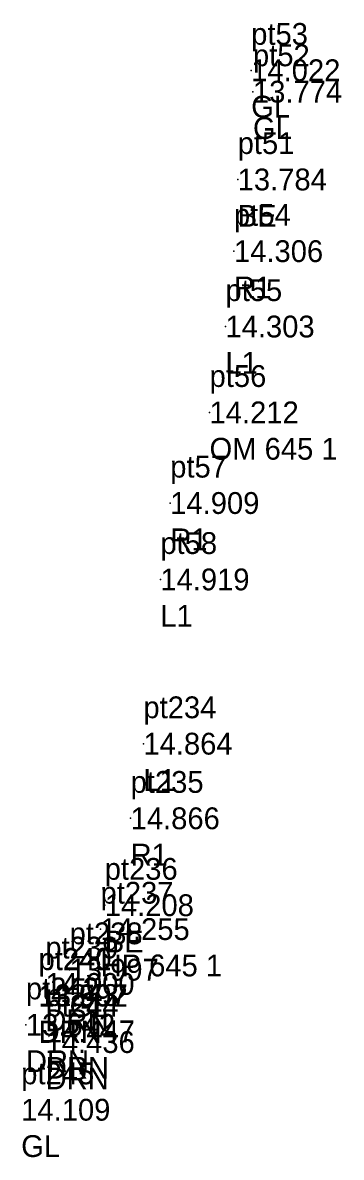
# Model space of a CAD drawing. Header units: metres. Extents: x 178081 to 737303, y 964681 to 975566.
# Drawn here: x 178672.88 to 178680.19, y 975422.98 to 975449 of the extents above; entities that cross this region are included whole.
import ezdxf

# ---------------------------------------------------------------- set-up
doc = ezdxf.new("R2010")
doc.units = ezdxf.units.M
doc.header["$MEASUREMENT"] = 0
doc.layers.add('SurveyPoint', color=4, linetype='Continuous', lineweight=0, true_color=0x00fffe)
doc.styles.get("Standard").update_dxf_attribs({"font": '', "height": 2.5})
doc.styles.get('Standard').set_extended_font_data('txt')

msp = doc.modelspace()

# ---------------------------------------------------------------- linework, layer by layer
at = {"layer": 'SurveyPoint'}
for p in [(178678.119, 975447.904, 14.022), (178678.16, 975447.413, 13.774), (178677.809, 975445.404, 13.784), (178677.724, 975443.76, 14.306), (178677.528, 975442.032, 14.303), (178677.164, 975440.059, 14.212), (178676.262, 975437.985, 14.909), (178676.036, 975436.233, 14.919), (178675.647, 975432.467, 14.864), (178675.354, 975430.756, 14.866), (178674.76, 975428.763, 14.208), (178674.664, 975428.212, 14.255), (178673.955, 975427.281, 13.997), (178673.399, 975426.958, 14), (178673.242, 975426.699, 13.997), (178673.243, 975426.69, 13.592), (178672.953, 975426.021, 13.642), (178673.408, 975425.87, 14.447), (178673.404, 975425.625, 14.436)]:
    msp.add_point(p, dxfattribs=at)

# ---------------------------------------------------------------- texts
at = {"layer": 'SurveyPoint', "color": 7, "char_height": 0.5, "attachment_point": 4}
for s, insert, width in [('pt53\\P14.022\\PGL', (178678.119, 975447.904, 14.022), 3), ('pt52\\P13.774\\PGL', (178678.16, 975447.413, 13.774), 3), ('pt51\\P13.784\\PBE', (178677.809, 975445.404, 13.784), 3), ('pt54\\P14.306\\PR1', (178677.724, 975443.76, 14.306), 3), ('pt55\\P14.303\\PL1', (178677.528, 975442.032, 14.303), 3), ('pt56\\P14.212\\POM 645 1', (178677.164, 975440.059, 14.212), 4.5), ('pt57\\P14.909\\PR1', (178676.262, 975437.985, 14.909), 3), ('pt58\\P14.919\\PL1', (178676.036, 975436.233, 14.919), 3), ('pt234\\P14.864\\PL1', (178675.647, 975432.467, 14.864), 3), ('pt235\\P14.866\\PR1', (178675.354, 975430.756, 14.866), 3), ('pt236\\P14.208\\PBE', (178674.76, 975428.763, 14.208), 3), ('pt237\\P14.255\\PHP 645 1', (178674.664, 975428.212, 14.255), 4.5), ('pt238\\P13.997\\PGL', (178673.955, 975427.281, 13.997), 3), ('pt239\\P14.000\\PDRN', (178673.399, 975426.958, 14), 3), ('pt240\\P13.997\\PDRN', (178673.242, 975426.699, 13.997), 3), ('pt241\\P13.592\\PDRN', (178673.243, 975426.69, 13.592), 3), ('pt242\\P13.642\\PDRN', (178672.953, 975426.021, 13.642), 3), ('pt243\\P14.447\\PDRN', (178673.408, 975425.87, 14.447), 3), ('pt244\\P14.436\\PDRN', (178673.404, 975425.625, 14.436), 3), ('pt245\\P14.109\\PGL', (178672.845, 975424.07, 14.109), 3)]:
    msp.add_mtext(s, dxfattribs=dict(at, insert=insert, width=width))

doc.saveas('drawing.dxf')
